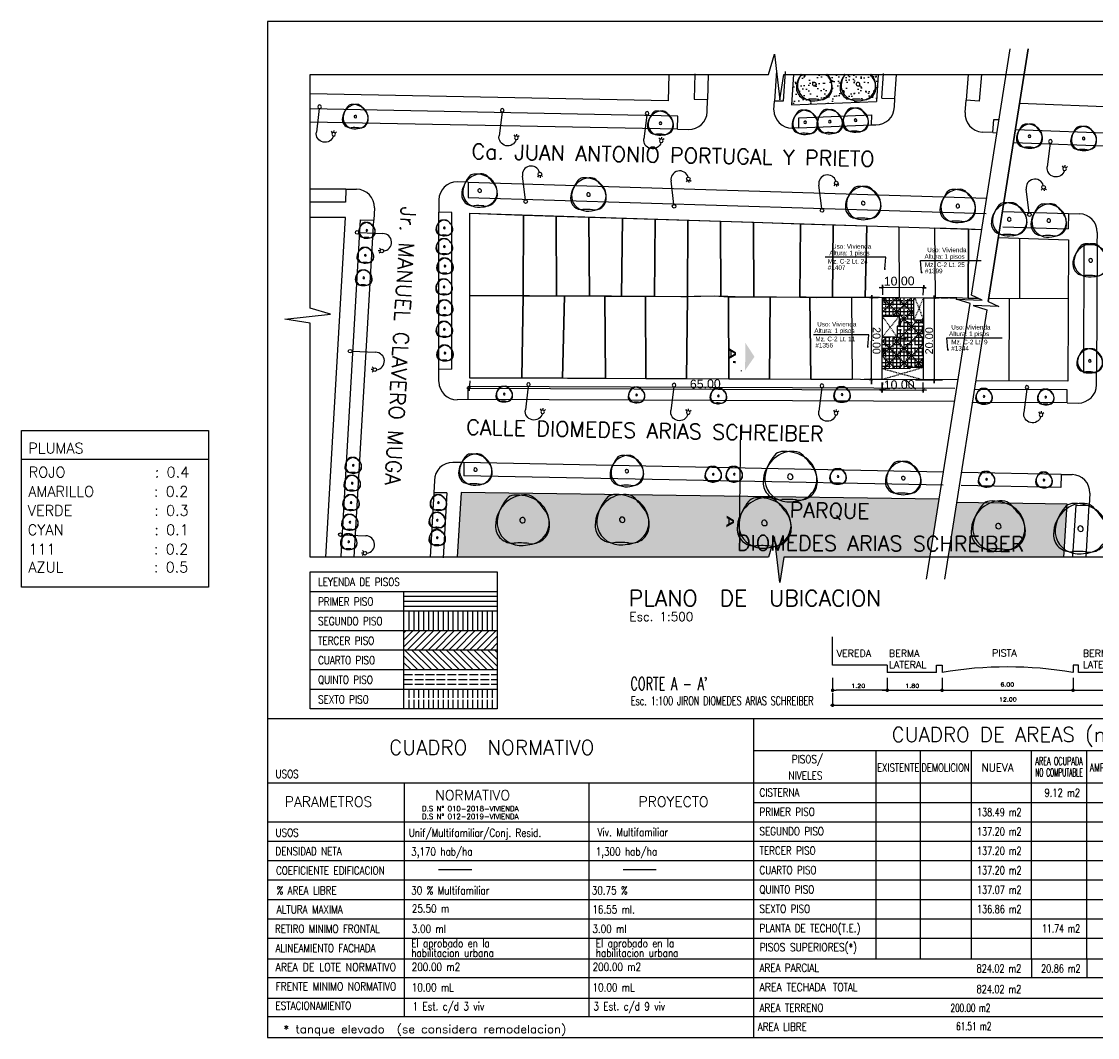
# Model space of a CAD drawing. Header units: millimetres. Extents: x 3524 to 3747, y -225 to -85.
# Drawn here: x 3523.9 to 3671.4, y -224.6 to -85.3 of the extents above; entities that cross this region are included whole.
import ezdxf
from ezdxf.enums import TextEntityAlignment as Align

# ---------------------------------------------------------------- set-up
doc = ezdxf.new("R2010")
doc.units = ezdxf.units.MM
doc.linetypes.add('ACAD_ISO02W100', pattern=[15, 12, -3])
doc.linetypes.add('DASHDOT', pattern=[1, 0.5, -0.25, 0, -0.25])
for name, color, linetype in [('0.2', 254, 'Continuous'), ('A-Vegetacion', 3, 'Continuous'), ('CAPA02', 2, 'Continuous'), ('CAPA03', 3, 'Continuous'), ('CAPA04', 4, 'Continuous'), ('muro', 5, 'Continuous'), ('proyeccion', 9, 'ACAD_ISO02W100'), ('vidrio', 4, 'Continuous'), ('Z-AREAS NATURALES', 4, 'Continuous'), ('Z-VEREDAS', 3, 'Continuous')]:
    doc.layers.add(name, color=color, linetype=linetype)
doc.styles.add('jc', font='swissel.ttf')
doc.styles.add('R', font='')
doc.styles.add('ROM50', font='romans.shx', dxfattribs={"width": 1.2, "height": 0.075})
doc.styles.add('ROMANS', font='romans.shx', dxfattribs={"width": 1.1})
doc.styles.add('SURQUILLO$0$NOMBRE1', font='romans.shx', dxfattribs={"height": 7})
doc.styles.add('TEXTO1', font='SASB____.PFB', dxfattribs={"width": 1.3})
doc.styles.get('R').set_extended_font_data('RomanaTMed')

# ---------------------------------------------------------------- blocks, each defined once
blk = doc.blocks.new('_DOT')
at = {"color": 0, "linetype": 'ByBlock'}
blk.add_line((-0.5, 0), (-1, 0), dxfattribs=at)
at = {"color": 0, "linetype": 'ByBlock', "const_width": 0.5}
blk.add_lwpolyline([(-0.25, 0, 1), (0.25, 0, 1)], format="xyb", close=True, dxfattribs=at)
blk = doc.blocks.new('E20')
for p, q in [((0, 0.25), (0, 3.5)), ((2.2, 3.31), (2.03, 3.13)), ((2.39, 3.24), (2.39, 2.99)), ((2.56, 3.31), (2.73, 3.13))]:
    blk.add_line(p, q)
for centre in [(2.39, 3.49), (0, 0)]:
    blk.add_circle(centre, 0.25)
blk.add_arc((1.2, 3.55), 1.2, 8.93, 182.38)
blk = doc.blocks.new('TREEM')
for centre, radius, start, end in [((6.615, -7.881), 11.709, 128.30978, 132.29593), ((0.18, 0.018), 1.592, 100.45548, 151.04248), ((0.299, 0.075), 1.551, 85.31026, 127.42974), ((0.135, 0.263), 1.343, 1.16757, 100.45548), ((0.338, 0.549), 1.075, 351.1087, 85.31026), ((-0.749, 0.213), 0.766, 132.29593, 177.68766), ((0.829, -0.341), 2.334, 151.04248, 184.47921), ((0.207, 0.174), 1.722, 177.68766, 221.07668), ((0, 0), 0.158, 142.67934, 321.68264), ((0.024, -0.018), 0.188, 61.27911, 142.67934), ((-0.023, 0.018), 0.188, 321.68264, 43.04272), ((5.621, -0.143), 4.253, 172.90007, 184.87564), ((-0.11, -0.065), 1.627, 338.15257, 12.61453), ((-0.893, -0.476), 0.606, 184.47921, 231.15866), ((0.357, -0.592), 1.031, 269.07521, 4.87564), ((0.499, 1.252), 2.825, 231.15866, 255.60852), ((0.371, 0.318), 1.941, 221.07668, 269.07521), ((0.135, -0.164), 1.363, 255.60852, 338.15257)]:
    blk.add_arc(centre, radius, start, end)

msp = doc.modelspace()

# ---------------------------------------------------------------- hatches: boundary and pattern name
at = {"layer": 'A-Vegetacion'}
h = msp.add_hatch(dxfattribs=at)
h.set_pattern_fill('AR-SAND', color=256, scale=0.03, style=0)
h.paths.add_polyline_path([(3641.08, -96.26), (3641.32, -92.55), (3629.74, -92.55), (3629.46, -96.72)])
at = {"layer": 'Z-VEREDAS'}
h = msp.add_hatch(dxfattribs=at)
h.set_pattern_fill('AR-SAND', color=256, scale=0.03, style=0)
h.set_pattern_definition([(37.5, (0, -305.1741), (-0.04800094, 1.4682397), [0, -1.15824, 0, -1.2954, 0, -1.23825]), (7.5, (0, -305.174), (1.3485698, 2.1504753), [0, -0.62484, 0, -1.04394, 0, -0.40005]), (327.5, (-0.9373, -305.1741), (2.3729771, 0.00431155), [0, -0.381, 0, -1.3716, 0, -1.7907]), (317.5, (-0.9373, -305.174), (2.2906694, 0.668788), [0, -0.1905, 0, -0.89916, 0, -1.0287])])
h.paths.add_polyline_path([(3652.08, -151.27), (3650.9, -158.75), (3666.79, -158.75), (3667.22, -151.48)])
h.paths.add_polyline_path([(3584.15, -149.9), (3583.64, -158.75), (3626.31, -158.75), (3627.12, -155.98), (3627.83, -162.24), (3628.38, -158.75), (3648.44, -158.75), (3649.7, -150.79)])
h.paths.add_polyline_path([(3629, -154.07), (3641.7, -154.31), (3641.76, -150.9), (3629.06, -150.66)], flags=24)
h.paths.add_polyline_path([(3620.3, -152.74), (3620.27, -154.95), (3621.78, -154.97), (3621.81, -152.76)], flags=24)

# ---------------------------------------------------------------- linework, layer by layer
at = {"color": 5, "linetype": 'DASHDOT', "ltscale": 30}
msp.add_line((3622.33, -155.76), (3622.63, -129.22), dxfattribs=at)
at = {"color": 2}
for p, q in [((3641.88, -134.41), (3639.39, -134.4)), ((3646.42, -134.43), (3650.16, -134.44)), ((3576.3, -179.54), (3576.3, -163.45)), ((3563.47, -166.13), (3589.12, -166.13)), ((3563.47, -168.81), (3589.12, -168.81)), ((3589.12, -171.49), (3563.47, -171.49)), ((3563.47, -174.18), (3589.12, -174.18)), ((3563.47, -176.86), (3589.12, -176.86))]:
    msp.add_line(p, q, dxfattribs=at)
for points in [[(3647.5, -122.82), (3647.58, -121.44), (3647.55, -121.83), (3647.92, -121.83), (3641.46, -121.77), (3641.92, -121.78), (3641.92, -121.42), (3641.92, -122.8)], [(3641.3, -134.41), (3640.07, -134.4), (3640.4, -134.4), (3640.4, -135.05), (3640.44, -123.17), (3640.44, -122.85), (3640.44, -123.17), (3640.12, -123.17), (3641.34, -123.17)], [(3647.53, -126.11), (3647.36, -126.11), (3647.36, -126.25), (3646.21, -126.25), (3646.22, -123.35), (3646.36, -123.35), (3646.36, -123.19)], [(3648.13, -123.18), (3649.35, -123.19), (3649.02, -123.19), (3649.02, -122.86), (3648.98, -134.44), (3648.98, -134.9), (3648.98, -134.44), (3649.3, -134.44), (3648.08, -134.43)], [(3641.91, -125.73), (3644.19, -125.73), (3644.18, -127.08), (3643.93, -127.08), (3643.92, -128.57), (3641.9, -128.56)], [(3644.21, -128.71), (3645.13, -128.72), (3645.13, -128.89), (3644.2, -128.88), (3644.21, -128.71)], [(3642.01, -130.81), (3642.01, -130.14), (3642.26, -130.14), (3642.26, -130.81), (3642.01, -130.81)], [(3647.51, -132.75), (3645.65, -132.74), (3645.65, -132.91), (3641.88, -132.89)], [(3585.36, -134.58), (3585.28, -135.96), (3585.31, -135.58), (3584.94, -135.57), (3642.34, -135.83), (3641.88, -135.82), (3641.88, -136.18), (3641.88, -134.8)], [(3641.92, -134.8), (3641.85, -136.18), (3641.87, -135.79), (3641.5, -135.79), (3647.97, -135.85), (3647.5, -135.84), (3647.5, -136.2), (3647.5, -134.82)]]:
    msp.add_lwpolyline(points, dxfattribs=at)
at = {"color": 1}
msp.add_lwpolyline([(3641.92, -123.17), (3647.54, -123.19), (3647.5, -134.43), (3641.88, -134.41)], close=True, dxfattribs=at)
at = {"color": 2}
for points in [[(3642.09, -123.79), (3642.4, -123.79), (3642.4, -123.34), (3642.17, -123.34), (3642.17, -123.42), (3642.09, -123.42)], [(3645.46, -130.94), (3645.46, -130.6), (3645.27, -130.6), (3645.26, -130.94)]]:
    msp.add_lwpolyline(points, close=True, dxfattribs=at)
at = {"layer": '0.2', "linetype": 'ACAD_ISO02W100', "ltscale": 0.08}
msp.add_line((3647.54, -123.19), (3652.12, -123.19), dxfattribs=at)
at = {"layer": 'A-Vegetacion'}
for centre, major_axis, start_param, end_param in [((3633.05, -94.45), (2.07, 2.07), 1.644451, 2.340054), ((3634.45, -94.65), (-3.01, 3.01), 0.26886, 0.534219), ((3620.7, -103.86), (-12.47, 12.47), 4.595623, 4.623485), ((3632.6, -94.17), (-1.7, 1.7), 4.109473, 4.669822), ((3639.03, -94.45), (2.07, 2.07), 1.644451, 2.340054), ((3640.44, -94.65), (-3.01, 3.01), 0.26886, 0.534219), ((3626.68, -103.86), (-12.47, 12.47), 4.595623, 4.623485), ((3638.58, -94.17), (-1.7, 1.7), 4.109473, 4.669822), ((3632.32, -94.1), (1.45, 1.45), 2.105016, 3.545681), ((3632.57, -93.9), (0.169, 0.169), 0.13403, 3.258227), ((3632.6, -93.86), (-0.2, 0.2), 1.68743, 3.107432), ((3632.54, -93.93), (0.2, 0.2), 4.996513, 6.417215), ((3632.96, -94.1), (1.43, 1.43), 3.947369, 5.68027), ((3632.68, -94.35), (-1.65, 1.65), 3.845139, 4.580263), ((3638.31, -94.1), (1.45, 1.45), 2.105016, 3.545681), ((3638.56, -93.9), (0.169, 0.169), 0.13403, 3.258227), ((3638.58, -93.86), (-0.2, 0.2), 1.68743, 3.107432), ((3638.53, -93.93), (0.2, 0.2), 4.996513, 6.417215), ((3638.95, -94.1), (1.43, 1.43), 3.947369, 5.68027), ((3638.67, -94.35), (-1.65, 1.65), 3.845139, 4.580263), ((3631.68, -94.43), (1.1, 1.1), 2.340054, 4.012087), ((3633.4, -94.41), (-1.15, 1.15), 2.201012, 3.845139), ((3637.66, -94.43), (1.1, 1.1), 2.340054, 4.012087), ((3639.38, -94.41), (-1.15, 1.15), 2.201012, 3.845139), ((3632.47, -93.73), (1.73, 1.73), 3.545681, 4.147156), ((3632.35, -102.36), (4.53, 4.53), 0.661481, 0.870494), ((3638.46, -93.73), (1.73, 1.73), 3.545681, 4.147156), ((3638.34, -102.36), (4.53, 4.53), 0.661481, 0.870494)]:
    msp.add_ellipse(centre, major_axis=major_axis, ratio=1, start_param=start_param, end_param=end_param, dxfattribs=at)
at = {"layer": 'CAPA02', "ltscale": 0.03}
for p, q in [((3523.91, -145.34), (3549.56, -145.34)), ((3635.08, -173.56), (3635.08, -169.67)), ((3642.58, -173.56), (3635.08, -173.56)), ((3642.58, -173.56), (3642.58, -174.56)), ((3649.33, -173.56), (3650.08, -173.56)), ((3649.33, -173.81), (3649.33, -173.56)), ((3649.33, -174.56), (3649.33, -173.81)), ((3650.08, -173.56), (3650.08, -174.56)), ((3668.78, -173.56), (3668.03, -173.56)), ((3668.03, -173.56), (3668.03, -174.56)), ((3668.78, -173.81), (3668.78, -173.56)), ((3668.78, -174.56), (3668.78, -173.81)), ((3649.33, -174.56), (3642.58, -174.56)), ((3675.53, -174.56), (3668.78, -174.56))]:
    msp.add_line(p, q, dxfattribs=at)
at = {"layer": 'CAPA02', "linetype": 'Continuous'}
msp.add_lwpolyline([(3627.12, -155.98), (3626.31, -158.75), (3563.47, -158.75), (3563.47, -126.68), (3559.98, -126.13), (3566.24, -125.42), (3563.47, -124.61), (3563.47, -92.55), (3626.31, -92.55), (3627.12, -89.78), (3627.83, -96.04), (3628.38, -92.55), (3691.22, -92.55), (3691.22, -124.61), (3693.99, -125.42), (3687.72, -126.13), (3691.22, -126.68), (3691.22, -158.75), (3628.38, -158.75), (3627.83, -162.24)], close=True, dxfattribs=at)
at = {"layer": 'CAPA02', "ltscale": 0.03}
msp.add_lwpolyline([(3523.91, -141.4), (3549.56, -141.4), (3549.56, -162.85), (3523.91, -162.85)], close=True, dxfattribs=at)
msp.add_arc((3659.05, -227.89), 54.08, 80.4468, 99.5532, dxfattribs=at)
at = {"layer": 'CAPA03', "color": 4, "linetype": 'Continuous'}
for p, q in [((3654.1, -122.82), (3659.42, -89.04)), ((3654.1, -122.82), (3659.42, -89.04)), ((3661.88, -89.04), (3656.42, -123.71)), ((3656.42, -123.71), (3661.88, -89.04)), ((3616.21, -92.5), (3616.12, -95.94)), ((3618.02, -92.55), (3617.93, -95.98)), ((3627.38, -92.07), (3627.1, -96.25)), ((3628.58, -92.16), (3628.3, -96.25)), ((3641.83, -95.8), (3642.04, -92.43)), ((3643.63, -95.85), (3643.84, -92.55)), ((3653.67, -92.55), (3653.39, -96.11)), ((3655.47, -92.55), (3655.18, -96.24)), ((3641.83, -95.8), (3643.63, -95.85)), ((3643.55, -97.02), (3643.63, -95.85)), ((3613.87, -98.28), (3563.51, -97.29)), ((3616.12, -95.94), (3617.93, -95.98)), ((3617.89, -97.67), (3617.93, -95.98)), ((3627.03, -97.44), (3627.1, -96.25)), ((3628.3, -96.25), (3627.1, -96.25)), ((3653.26, -97.79), (3653.39, -96.11)), ((3655.18, -96.24), (3653.39, -96.11)), ((3613.83, -100.08), (3613.87, -98.28)), ((3630.45, -98.5), (3640.47, -98.1)), ((3630.47, -99.88), (3630.45, -98.5)), ((3640.43, -99.49), (3640.47, -98.1)), ((3657.06, -100.53), (3657.2, -98.74)), ((3657.2, -98.74), (3657.89, -98.76)), ((3613.83, -100.08), (3563.47, -99.09)), ((3613.83, -100.07), (3615.33, -100.11)), ((3630.47, -99.88), (3629.55, -99.92)), ((3630.47, -99.88), (3640.43, -99.49)), ((3640.43, -99.49), (3640.99, -99.46)), ((3660.14, -100.1), (3682.41, -100.93)), ((3657.06, -100.53), (3655.56, -100.47)), ((3657.06, -100.53), (3657.61, -100.55)), ((3659.86, -101.89), (3691.22, -103.06)), ((3585.14, -107.32), (3583.64, -107.3)), ((3585.14, -107.32), (3585.12, -109.42)), ((3585.14, -107.32), (3656.19, -109.54)), ((3568.34, -108.3), (3563.47, -108.3)), ((3568.34, -108.3), (3568.3, -110.1)), ((3568.34, -108.3), (3569.84, -108.3)), ((3568.3, -110.1), (3563.47, -110.1)), ((3581.11, -109.78), (3581.1, -111.46)), ((3585.12, -109.42), (3656.13, -111.64)), ((3572.28, -110.85), (3572.19, -112.54)), ((3581.1, -133.01), (3581.11, -111.46)), ((3582.91, -111.48), (3581.11, -111.46)), ((3582.89, -132.99), (3582.91, -111.48)), ((3658.44, -111.36), (3667.41, -111.64)), ((3667.41, -111.64), (3667.36, -113.74)), ((3667.41, -111.64), (3668.91, -111.68)), ((3567.72, -158.64), (3570.38, -112.5)), ((3569.52, -158.75), (3572.19, -112.54)), ((3570.38, -112.5), (3572.19, -112.54)), ((3658.39, -113.46), (3667.36, -113.74)), ((3660.7, -115.02), (3660.68, -123.27)), ((3671.35, -114.23), (3671.31, -115.92)), ((3669.53, -115.88), (3669.46, -133.44)), ((3669.53, -115.88), (3671.33, -115.92)), ((3671.33, -115.92), (3671.26, -133.45)), ((3653.92, -123.97), (3652.03, -123.36)), ((3652.03, -123.36), (3655.56, -123.51)), ((3653.92, -123.97), (3652.03, -123.36)), ((3652.03, -123.36), (3655.56, -123.51)), ((3655.56, -123.51), (3654.1, -122.82)), ((3656.42, -123.71), (3657.88, -124.4)), ((3656.49, -123.26), (3667.38, -123.3)), ((3659.3, -123.27), (3659.23, -134.59)), ((3647.96, -161.79), (3653.92, -123.97)), ((3656.24, -124.86), (3650.42, -161.79)), ((3657.88, -124.4), (3654.35, -124.25)), ((3654.35, -124.25), (3656.24, -124.86)), ((3581.11, -134.69), (3581.09, -133.01)), ((3582.89, -132.99), (3581.1, -133.01)), ((3669.46, -133.44), (3671.26, -133.45)), ((3671.25, -135.14), (3671.26, -133.45)), ((3651.81, -135.62), (3585.11, -135.36)), ((3585.13, -137.16), (3585.11, -135.36)), ((3667.25, -135.8), (3654.52, -135.76)), ((3667.23, -137.6), (3667.25, -135.8)), ((3585.13, -137.16), (3583.63, -137.17)), ((3651.8, -137.42), (3585.13, -137.16)), ((3667.23, -137.6), (3654.24, -137.55)), ((3667.23, -137.6), (3668.73, -137.62)), ((3584.54, -145.79), (3583.04, -145.76)), ((3584.54, -145.79), (3584.52, -147.59)), ((3650.28, -147.09), (3584.54, -145.79)), ((3666.4, -147.4), (3652.73, -147.14)), ((3666.4, -147.4), (3666.36, -149.2)), ((3666.4, -147.4), (3667.9, -147.43)), ((3580.51, -148.24), (3580.41, -149.92)), ((3650.24, -148.89), (3584.52, -147.59)), ((3666.36, -149.2), (3652.7, -148.94)), ((3580.41, -149.92), (3579.91, -158.75)), ((3582.21, -149.94), (3580.41, -149.92)), ((3582.21, -149.94), (3581.7, -158.85)), ((3670.35, -149.99), (3670.25, -151.68)), ((3668.02, -158.64), (3668.45, -151.64)), ((3668.45, -151.64), (3670.25, -151.68)), ((3669.82, -158.75), (3670.25, -151.68))]:
    msp.add_line(p, q, dxfattribs=at)
at = {"layer": 'CAPA03', "linetype": 'Continuous'}
for p, q in [((3612.65, -92.55), (3612.56, -96.2)), ((3629.74, -92.55), (3629.46, -96.72)), ((3641.32, -92.55), (3641.08, -96.26)), ((3612.56, -96.2), (3563.47, -95.24)), ((3629.46, -96.72), (3641.08, -96.26)), ((3660.71, -96.51), (3682.41, -97.32)), ((3585.38, -111.61), (3655.52, -113.81)), ((3585.38, -134.19), (3585.38, -111.61)), ((3568.3, -112.2), (3563.47, -112.2)), ((3565.62, -158.75), (3568.3, -112.2)), ((3657.8, -114.93), (3667.42, -115.23)), ((3667.42, -115.23), (3667.34, -134.64)), ((3652.27, -134.45), (3585.38, -134.19)), ((3667.34, -134.64), (3654.71, -134.59)), ((3584.15, -149.9), (3583.64, -158.75)), ((3649.7, -150.79), (3584.15, -149.9)), ((3667.22, -151.48), (3652.08, -151.27)), ((3666.79, -158.75), (3667.22, -151.48)), ((3563.47, -163.45), (3589.12, -163.45)), ((3557.64, -180.89), (3696.64, -180.89)), ((3624.3, -224.62), (3624.3, -180.89)), ((3624.3, -185.28), (3696.64, -185.28)), ((3557.64, -189.72), (3624.3, -189.72)), ((3624.3, -213.82), (3696.64, -213.82)), ((3662.32, -213.82), (3662.32, -216.4)), ((3669.92, -213.82), (3669.92, -216.4)), ((3624.3, -216.4), (3696.64, -216.4)), ((3624.3, -219.22), (3696.64, -219.22))]:
    msp.add_line(p, q, dxfattribs=at)
for points in [[(3557.64, -224.62), (3746.64, -224.62), (3746.64, -85.31), (3557.64, -85.31)], [(3563.47, -160.77), (3589.12, -160.77), (3589.12, -179.54), (3563.47, -179.54)]]:
    msp.add_lwpolyline(points, close=True, dxfattribs=at)
at = {"layer": 'CAPA03', "color": 4, "linetype": 'Continuous'}
for points in [[(3592.73, -111.84), (3592.65, -122.91), (3585.38, -122.9), (3585.38, -111.61)], [(3597.18, -111.98), (3597.25, -122.95), (3593.55, -122.94), (3592.65, -122.91), (3592.73, -111.84)], [(3601.67, -112.12), (3601.77, -122.96), (3599.23, -122.96), (3597.25, -122.95), (3597.18, -111.98)], [(3606.27, -112.27), (3606.15, -123), (3604.76, -122.98), (3601.77, -122.96), (3601.67, -112.12)], [(3610.74, -112.41), (3610.67, -123.01), (3610.33, -123.02), (3606.15, -123), (3606.27, -112.27)], [(3615.23, -112.55), (3615.19, -123.04), (3610.67, -123.01), (3610.74, -112.41)], [(3619.71, -112.69), (3619.75, -122.95), (3616.12, -123.02), (3615.19, -123.04), (3615.23, -112.55)], [(3624.25, -112.83), (3624.28, -123.09), (3621.73, -123.07), (3619.75, -122.95), (3619.71, -112.69)], [(3630.66, -113.03), (3630.59, -123.1), (3632.87, -123.13), (3627.41, -123.09), (3624.28, -123.09), (3624.25, -112.83)], [(3635.14, -113.17), (3635.07, -123.14), (3631.44, -123.12), (3630.59, -123.1), (3630.66, -113.03)], [(3639.75, -113.31), (3639.55, -123.15), (3635.92, -123.13), (3635.07, -123.14), (3635.14, -113.17)], [(3644.15, -113.45), (3644.22, -123.18), (3641.53, -123.17), (3639.55, -123.15), (3639.75, -113.31)], [(3653.7, -113.75), (3653.67, -123.3), (3652.12, -123.19), (3649.19, -123.19), (3649.11, -113.61)], [(3592, -122.89), (3592.65, -122.91), (3592.5, -134.18), (3585.38, -134.19), (3585.38, -122.88)], [(3598.33, -122.94), (3598.07, -134.22), (3592.5, -134.18), (3592.65, -122.91), (3596.35, -122.93)], [(3603.86, -122.95), (3603.94, -134.27), (3598.07, -134.22), (3598.33, -122.94), (3600.86, -122.94)], [(3609.43, -122.99), (3609.47, -134.29), (3603.94, -134.27), (3603.86, -122.95), (3605.24, -122.98)], [(3614.29, -123.02), (3615.21, -123), (3615.04, -134.31), (3609.47, -134.29), (3609.43, -122.99), (3609.76, -122.99)], [(3620.83, -123.04), (3620.87, -134.34), (3615.04, -134.31), (3615.21, -123), (3618.85, -122.92)], [(3626.51, -123.07), (3626.44, -134.36), (3620.87, -134.34), (3620.83, -123.04), (3623.37, -123.06)], [(3631.96, -123.1), (3632.09, -134.39), (3626.44, -134.36), (3626.51, -123.07)], [(3637.69, -123.13), (3637.77, -134.41), (3632.09, -134.39), (3631.96, -123.1), (3632.35, -123.1), (3636.83, -123.11)]]:
    msp.add_lwpolyline(points, close=True, dxfattribs=at)
msp.add_lwpolyline([(3655.14, -123.31), (3653.67, -123.3), (3653.7, -113.75), (3655.52, -113.81)], dxfattribs=at)
at = {"layer": 'CAPA03', "color": 2, "linetype": 'Continuous'}
for points, const_width in [([(3642.13, -121.62), (3641.74, -121.96)], 0.055), ([(3647.36, -121.98), (3647.75, -121.64)], 0.055), ([(3640.6, -123.33), (3640.28, -123)], 0.0486), ([(3648.86, -123.03), (3649.18, -123.35)], 0.0486), ([(3640.56, -134.57), (3640.24, -134.24)], 0.0486), ([(3642.06, -135.64), (3641.67, -135.98)], 0.055), ([(3647.29, -136.01), (3647.68, -135.66)], 0.055), ([(3648.82, -134.27), (3649.14, -134.6)], 0.0486)]:
    msp.add_lwpolyline(points, dxfattribs=dict(at, const_width=const_width))
at = {"layer": 'CAPA03', "color": 4, "linetype": 'Continuous', "const_width": 0.055}
msp.add_lwpolyline([(3585.5, -135.42), (3585.11, -135.77)], dxfattribs=at)
at = {"layer": 'CAPA03', "color": 4, "linetype": 'Continuous'}
for centre, start, end in [((3641.05, -96.96), 268.5687, 358.5535), ((3615.39, -97.61), 268.5687, 358.5535), ((3629.53, -97.42), 180.5298, 270.5146), ((3655.75, -97.98), 175.6557, 265.6404), ((3583.61, -109.8), 89.423, 179.4078), ((3569.78, -110.8), 358.7341, 88.7189), ((3668.85, -114.17), 358.7341, 88.7189), ((3583.61, -134.67), 180.5298, 270.5146), ((3668.75, -135.12), 269.4854, 359.4702), ((3583.01, -148.26), 89.423, 179.4078), ((3667.85, -149.93), 358.7341, 88.7189)]:
    msp.add_arc(centre, 2.5, start, end, dxfattribs=at)
at = {"layer": 'CAPA04', "linetype": 'Continuous'}
for p, q in [((3576.37, -189.72), (3576.37, -221.66)), ((3601.66, -189.72), (3601.66, -221.66)), ((3624.3, -189.72), (3696.64, -189.72)), ((3624.3, -192.38), (3696.64, -192.38)), ((3557.64, -195.04), (3624.3, -195.04)), ((3557.64, -221.74), (3624.3, -221.74)), ((3624.3, -221.74), (3696.64, -221.74))]:
    msp.add_line(p, q, dxfattribs=at)
at = {"layer": 'muro', "color": 5, "ltscale": 0.125}
for points in [[(3623.13, -129.37), (3624.37, -131.28), (3623.08, -133.15)], [(3622.81, -155.73), (3624.1, -153.85), (3622.87, -151.94)]]:
    msp.add_solid(points, dxfattribs=at)
at = {"layer": 'proyeccion', "ltscale": 0.1}
for p, q in [((3642.09, -123.63), (3641.92, -123.63)), ((3646.22, -123.63), (3642.4, -123.63)), ((3643.38, -125.73), (3643.38, -123.17)), ((3644.38, -128.71), (3644.38, -123.18)), ((3645.38, -130.6), (3645.38, -123.18)), ((3646.22, -124.63), (3641.92, -124.63)), ((3646.22, -125.63), (3641.92, -125.63)), ((3647.53, -126.63), (3644.19, -126.63)), ((3646.38, -132.69), (3646.38, -126.25)), ((3647.38, -132.69), (3647.38, -126.25)), ((3647.53, -127.63), (3643.93, -127.63)), ((3647.52, -129.63), (3641.9, -129.63)), ((3647.52, -128.63), (3641.92, -128.63)), ((3642.38, -132.89), (3642.38, -128.57)), ((3643.38, -132.9), (3643.38, -128.57)), ((3644.38, -132.9), (3644.38, -128.88)), ((3642.01, -130.63), (3641.89, -130.63)), ((3645.27, -130.63), (3642.26, -130.63)), ((3645.38, -132.91), (3645.38, -130.94)), ((3647.51, -130.63), (3645.46, -130.63)), ((3647.51, -132.63), (3641.92, -132.63)), ((3576.3, -174.85), (3589.12, -174.85)), ((3576.3, -175.52), (3589.12, -175.52)), ((3576.3, -176.19), (3589.12, -176.19)), ((3577.05, -179.54), (3577.05, -176.86)), ((3577.72, -179.54), (3577.72, -176.86)), ((3578.39, -179.54), (3578.39, -176.86)), ((3579.06, -179.54), (3579.06, -176.86)), ((3579.73, -179.54), (3579.73, -176.86)), ((3580.4, -179.54), (3580.4, -176.86)), ((3581.08, -179.54), (3581.08, -176.86)), ((3581.75, -179.54), (3581.75, -176.86)), ((3582.42, -179.54), (3582.42, -176.86)), ((3583.09, -179.54), (3583.09, -176.86)), ((3583.76, -179.54), (3583.76, -176.86)), ((3584.43, -179.54), (3584.43, -176.86)), ((3585.1, -179.54), (3585.1, -176.86)), ((3585.77, -179.54), (3585.77, -176.86)), ((3586.44, -179.54), (3586.44, -176.86)), ((3587.11, -179.54), (3587.11, -176.86)), ((3587.78, -179.54), (3587.78, -176.86)), ((3588.45, -179.54), (3588.45, -176.86))]:
    msp.add_line(p, q, dxfattribs=at)
at = {"layer": 'proyeccion', "ltscale": 0.01}
for p, q in [((3642.09, -123.79), (3642.4, -123.34)), ((3642.4, -123.79), (3642.09, -123.42)), ((3642.38, -125.73), (3642.38, -123.79)), ((3647.54, -123.19), (3646.21, -126.25)), ((3647.53, -126.11), (3646.36, -123.19)), ((3641.9, -128.56), (3644.19, -125.73)), ((3643.92, -128.57), (3641.91, -125.73)), ((3645.13, -128.72), (3644.2, -128.88)), ((3644.21, -128.71), (3645.13, -128.89)), ((3642.01, -130.81), (3642.26, -130.14)), ((3642.01, -130.14), (3642.26, -130.81)), ((3645.26, -130.94), (3645.46, -130.6)), ((3645.27, -130.6), (3645.46, -130.94)), ((3647.51, -132.75), (3641.88, -134.41)), ((3641.88, -132.89), (3647.5, -134.43))]:
    msp.add_line(p, q, dxfattribs=at)
at = {"layer": 'proyeccion', "ltscale": 0.2}
msp.add_line((3647.51, -131.63), (3641.92, -131.63), dxfattribs=at)
at = {"layer": 'vidrio', "linetype": 'Continuous'}
for p, q in [((3641.91, -125.1), (3643.84, -123.18)), ((3641.92, -123.17), (3642.17, -123.42)), ((3642.4, -123.65), (3647.52, -128.77)), ((3642.88, -125.73), (3642.88, -123.17)), ((3643.29, -125.73), (3645.83, -123.18)), ((3643.88, -125.73), (3643.88, -123.18)), ((3643.93, -123.18), (3646.21, -125.46)), ((3644.88, -128.72), (3644.88, -123.18)), ((3645.88, -132.68), (3645.88, -123.18)), ((3645.88, -132.68), (3645.88, -123.18)), ((3646.21, -125.13), (3641.91, -125.13)), ((3646.22, -124.13), (3641.92, -124.13)), ((3644.18, -126.83), (3646.22, -124.8)), ((3646.21, -126.13), (3644.19, -126.13)), ((3644.3, -128.71), (3646.77, -126.25)), ((3646.88, -132.69), (3646.88, -126.25)), ((3647, -126.25), (3647.53, -126.78)), ((3642.12, -132.89), (3647.53, -127.49)), ((3647.53, -127.13), (3643.93, -127.13)), ((3647.52, -128.13), (3643.93, -128.13)), ((3641.9, -129.12), (3642.45, -128.57)), ((3647.52, -129.13), (3641.9, -129.13)), ((3641.9, -129.15), (3645.65, -132.9)), ((3642.26, -130.76), (3644.2, -128.81)), ((3642.88, -132.9), (3642.88, -128.57)), ((3643.32, -128.57), (3645.35, -130.6)), ((3643.88, -132.9), (3643.88, -128.57)), ((3644.12, -132.9), (3647.52, -129.5)), ((3644.88, -132.9), (3644.88, -128.89)), ((3641.89, -131.13), (3642.2, -130.81)), ((3647.51, -131.13), (3641.89, -131.13)), ((3641.89, -131.14), (3643.65, -132.9)), ((3647.52, -130.13), (3641.9, -130.13)), ((3645.46, -130.71), (3647.42, -132.67)), ((3647.51, -132.13), (3641.89, -132.13)), ((3646.33, -132.68), (3647.51, -131.51)), ((3645.12, -134.42), (3646.42, -135.72)), ((3576.3, -164.12), (3589.12, -164.12)), ((3576.3, -164.79), (3589.12, -164.79)), ((3576.3, -165.46), (3589.12, -165.46)), ((3577.05, -168.81), (3577.05, -166.13)), ((3577.72, -168.81), (3577.72, -166.13)), ((3578.39, -168.81), (3578.39, -166.13)), ((3579.06, -168.81), (3579.06, -166.13)), ((3579.73, -168.81), (3579.73, -166.13)), ((3580.4, -168.81), (3580.4, -166.13)), ((3581.08, -168.81), (3581.08, -166.13)), ((3581.75, -168.81), (3581.75, -166.13)), ((3582.42, -168.81), (3582.42, -166.13)), ((3583.09, -168.81), (3583.09, -166.13)), ((3583.76, -168.81), (3583.76, -166.13)), ((3584.43, -168.81), (3584.43, -166.13)), ((3585.1, -168.81), (3585.1, -166.13)), ((3585.77, -168.81), (3585.77, -166.13)), ((3586.44, -168.81), (3586.44, -166.13)), ((3587.11, -168.81), (3587.11, -166.13)), ((3587.78, -168.81), (3587.78, -166.13)), ((3588.45, -168.81), (3588.45, -166.13)), ((3576.3, -171.04), (3578.53, -168.81)), ((3576.3, -170.09), (3577.58, -168.81)), ((3576.3, -169.15), (3576.63, -168.81)), ((3576.79, -171.49), (3579.48, -168.81)), ((3577.74, -171.49), (3580.42, -168.81)), ((3578.69, -171.49), (3581.37, -168.81)), ((3579.64, -171.49), (3582.32, -168.81)), ((3580.59, -171.49), (3583.27, -168.81)), ((3581.54, -171.49), (3584.22, -168.81)), ((3582.48, -171.49), (3585.17, -168.81)), ((3583.43, -171.49), (3586.11, -168.81)), ((3584.38, -171.49), (3587.06, -168.81)), ((3585.33, -171.49), (3588.01, -168.81)), ((3586.28, -171.49), (3588.96, -168.81)), ((3587.23, -171.49), (3589.12, -169.6)), ((3588.17, -171.49), (3589.12, -170.55)), ((3578.19, -174.18), (3576.3, -172.28)), ((3579.14, -174.18), (3576.46, -171.49)), ((3580.09, -174.18), (3577.41, -171.49)), ((3581.04, -174.18), (3578.36, -171.49)), ((3581.99, -174.18), (3579.31, -171.49)), ((3582.94, -174.18), (3580.25, -171.49)), ((3583.88, -174.18), (3581.2, -171.49)), ((3584.83, -174.18), (3582.15, -171.49)), ((3585.78, -174.18), (3583.1, -171.49)), ((3586.73, -174.18), (3584.05, -171.49)), ((3587.68, -174.18), (3584.99, -171.49)), ((3588.63, -174.18), (3585.94, -171.49)), ((3589.12, -173.72), (3586.89, -171.49)), ((3589.12, -172.78), (3587.84, -171.49)), ((3589.12, -171.83), (3588.79, -171.49)), ((3577.25, -174.18), (3576.3, -173.23)), ((3641.07, -213.82), (3641.07, -185.28)), ((3647.14, -213.74), (3647.14, -185.2)), ((3654.1, -213.82), (3654.1, -185.28)), ((3662.32, -213.82), (3662.32, -185.28)), ((3669.92, -213.82), (3669.92, -185.28)), ((3624.3, -195.04), (3696.64, -195.04)), ((3557.64, -197.7), (3624.3, -197.7)), ((3624.3, -197.7), (3696.64, -197.7)), ((3557.64, -200.36), (3624.3, -200.36)), ((3624.3, -200.36), (3696.64, -200.36)), ((3557.64, -203.02), (3624.3, -203.02)), ((3624.3, -203.02), (3696.64, -203.02)), ((3557.64, -205.68), (3624.3, -205.68)), ((3624.3, -205.68), (3696.64, -205.68)), ((3557.64, -208.34), (3624.3, -208.34)), ((3624.3, -208.34), (3696.64, -208.34)), ((3624.3, -208.34), (3696.64, -208.34)), ((3557.64, -211), (3624.3, -211)), ((3557.64, -211), (3624.3, -211)), ((3624.3, -211), (3696.64, -211)), ((3624.3, -211), (3696.64, -211)), ((3557.64, -213.82), (3624.3, -213.82)), ((3557.64, -216.4), (3624.3, -216.4)), ((3557.64, -219.22), (3624.3, -219.22))]:
    msp.add_line(p, q, dxfattribs=at)
at = {"layer": 'vidrio', "color": 4, "ltscale": 0.03}
for p, q in [((3635.08, -175.31), (3635.08, -177.08)), ((3642.58, -175.31), (3642.58, -177.08)), ((3642.58, -175.31), (3642.58, -177.08)), ((3650.08, -175.31), (3650.08, -177.08)), ((3650.08, -175.31), (3650.08, -177.08)), ((3668.03, -175.31), (3668.03, -177.08)), ((3668.03, -175.31), (3668.03, -177.08)), ((3635.08, -177.36), (3635.08, -179.13)), ((3635.08, -177.36), (3635.08, -179.13)), ((3642.54, -177.01), (3635.56, -177.01)), ((3641.87, -177.01), (3652.79, -177.01)), ((3650.12, -177.01), (3668.07, -177.01)), ((3668.07, -177.01), (3683.03, -177.01)), ((3634.81, -179.06), (3690.33, -179.06))]:
    msp.add_line(p, q, dxfattribs=at)
at = {"layer": 'vidrio', "ltscale": 0.1}
for p, q in [((3581.08, -201.58), (3585.61, -201.58)), ((3606.38, -201.58), (3610.9, -201.58))]:
    msp.add_line(p, q, dxfattribs=at)
at = {"layer": 'vidrio', "color": 4, "extrusion": (0, 0, -1)}
for points in [[(-3642.23, -119.25), (-3642.39, -117.63), (-3634.07, -117.63)], [(-3647.28, -119.73), (-3647.12, -118.1), (-3655.42, -118.1)], [(-3639.9, -129.91), (-3640.05, -128.28), (-3632.48, -128.28)], [(-3650.89, -130.33), (-3650.73, -128.7), (-3658.31, -128.7)]]:
    msp.add_lwpolyline(points, dxfattribs=at)

# ---------------------------------------------------------------- block references
at = {"layer": 'A-Vegetacion', "rotation": 270}
for p, xscale, yscale, zscale in [((3569.66, -98.35), 1.099302778520855, 1.099302778520855, 0.439721111408342), ((3638.22, -98.83), 1.099302778520855, 1.099302778520855, 0.439721111408342), ((3611.48, -99.24), 1.099302778520855, 1.099302778520855, 0.439721111408342), ((3631.3, -99.13), 1.099302778520855, 1.099302778520855, 0.439721111408342), ((3634.68, -99.04), 1.099302778520855, 1.099302778520855, 0.439721111408342), ((3662.06, -101.03), 1.099302778520855, 1.099302778520855, 0.439721111408342), ((3669.49, -101.35), 1.099302778520855, 1.099302778520855, 0.439721111408342), ((3586.69, -108.49), 1.506465949750384, 1.506465949750384, 0.6025863799001537), ((3601.61, -109.02), 1.506465949750384, 1.506465949750384, 0.6025863799001537), ((3639.27, -110.2), 1.506465949750384, 1.506465949750384, 0.6025863799001537), ((3652.23, -110.6), 1.506465949750384, 1.506465949750384, 0.6025863799001537), ((3659.28, -112.43), 1.506465949750384, 1.506465949750384, 0.6025863799001537), ((3664.7, -112.59), 1.506465949750384, 1.506465949750384, 0.6025863799001537), ((3571.24, -113.95), 0.7093082820989283, 0.7093082820989283, 0.2837233128395713), ((3581.86, -113.61), 0.7093082820989283, 0.7093082820989283, 0.2837233128395713), ((3571.03, -117.37), 0.7093082820989283, 0.7093082820989283, 0.2837233128395713), ((3581.86, -116.17), 0.7093082820989283, 0.7093082820989283, 0.2837233128395713), ((3670.45, -118.06), 1.506465949750384, 1.506465949750384, 0.6025863799001537), ((3581.95, -118.84), 0.7093082820989283, 0.7093082820989283, 0.2837233128395713), ((3570.81, -120.45), 0.7093082820989283, 0.7093082820989283, 0.2837233128395713), ((3581.83, -121.7), 0.7093082820989283, 0.7093082820989283, 0.2837233128395713), ((3581.92, -124.57), 0.7093082820989283, 0.7093082820989283, 0.2837233128395713), ((3581.86, -127.52), 0.7093082820989283, 0.7093082820989283, 0.2837233128395713), ((3581.95, -130.77), 0.7093082820989283, 0.7093082820989283, 0.2837233128395713), ((3670.33, -131.84), 1.099302778520855, 1.099302778520855, 0.439721111408342), ((3590.07, -136.4), 0.7093082820989283, 0.7093082820989283, 0.2837233128395713), ((3608.2, -136.51), 0.7093082820989283, 0.7093082820989283, 0.2837233128395713), ((3619.42, -136.64), 0.7093082820989283, 0.7093082820989283, 0.2837233128395713), ((3636.37, -136.45), 0.7093082820989283, 0.7093082820989283, 0.2837233128395713), ((3655.83, -136.71), 0.7093082820989283, 0.7093082820989283, 0.2837233128395713), ((3664.3, -136.8), 0.7093082820989283, 0.7093082820989283, 0.2837233128395713), ((3629.27, -147.71), 2.286202999334873, 2.286202999334873, 0.9144811997339493), ((3569.37, -146.17), 0.7093082820989283, 0.7093082820989283, 0.2837233128395713), ((3644.76, -147.91), 1.506465949750384, 1.506465949750384, 0.6025863799001537), ((3618.71, -147.38), 0.7093082820989283, 0.7093082820989283, 0.2837233128395713), ((3621.59, -147.38), 0.7093082820989283, 0.7093082820989283, 0.2837233128395713), ((3635.82, -147.69), 0.7093082820989283, 0.7093082820989283, 0.2837233128395713), ((3656.17, -148.07), 0.7093082820989283, 0.7093082820989283, 0.2837233128395713), ((3664.05, -148.18), 0.7093082820989283, 0.7093082820989283, 0.2837233128395713), ((3569.23, -148.61), 0.7093082820989283, 0.7093082820989283, 0.2837233128395713), ((3569.07, -151.28), 0.7093082820989283, 0.7093082820989283, 0.2837233128395713), ((3581.05, -151.28), 0.7093082820989283, 0.7093082820989283, 0.2837233128395713), ((3625.71, -154.05), 2.286202999334873, 2.286202999334873, 0.9144811997339493), ((3657.78, -154.49), 2.286202999334873, 2.286202999334873, 0.9144811997339493), ((3669.06, -154.84), 2.286202999334873, 2.286202999334873, 0.9144811997339493), ((3568.92, -153.97), 0.7093082820989283, 0.7093082820989283, 0.2837233128395713), ((3580.89, -153.69), 0.7093082820989283, 0.7093082820989283, 0.2837233128395713), ((3568.76, -156.64), 0.7093082820989283, 0.7093082820989283, 0.2837233128395713), ((3580.89, -156.09), 0.7093082820989283, 0.7093082820989283, 0.2837233128395713)]:
    msp.add_blockref('TREEM', p, dxfattribs=dict(at, xscale=xscale, yscale=yscale, zscale=zscale))
at = {"layer": 'CAPA03', "color": 4, "linetype": 'Continuous', "rotation": 270}
for p, xscale, yscale, zscale in [((3586.11, -146.74), 1.418616564197857, 1.418616564197857, 0.5674466256791426), ((3606.88, -146.95), 1.418616564197857, 1.418616564197857, 0.5674466256791426), ((3592.58, -153.68), 2.286202999334873, 2.286202999334873, 0.9144811997339493), ((3606.24, -153.61), 2.286202999334873, 2.286202999334873, 0.9144811997339493)]:
    msp.add_blockref('TREEM', p, dxfattribs=dict(at, xscale=xscale, yscale=yscale, zscale=zscale))
at = {"layer": 'vidrio', "color": 4, "extrusion": (0, 0, -1)}
for p, xscale, yscale, zscale, rotation in [((-3642.23, -119.25), 0.2570295711983064, 0.2570295711983064, 0.2570295711983064, 275.5705083442988), ((-3647.28, -119.73), -0.2570295711983066, 0.257029571198307, 0.257029571198307, 84.42949165570114), ((-3639.9, -129.91), 0.2570295711983064, 0.2570295711983064, 0.2570295711983064, 275.5705083442988), ((-3650.89, -130.33), -0.2570295711983065, 0.257029571198307, 0.257029571198307, 84.42949165570114)]:
    msp.add_blockref('_DOT', p, dxfattribs=dict(at, xscale=xscale, yscale=yscale, zscale=zscale, rotation=rotation))
at = {"layer": 'vidrio', "color": 4, "ltscale": 0.03, "rotation": 180}
for p, xscale, yscale, zscale in [((3635.08, -177.01), 0.4799999999999898, 0.4799999999999898, 0.4799999999999898), ((3642.58, -177.01), 0.4799999999999898, 0.4799999999999898, 0.4799999999999898), ((3650.08, -177.01), 0.4799999999999898, 0.4799999999999898, 0.4799999999999898), ((3668.03, -177.01), 0.4799999999999898, 0.4799999999999898, 0.4799999999999898), ((3642.58, -177.01), 0.0399999999999921, 0.0399999999999921, 0.0399999999999921), ((3650.08, -177.01), 0.0399999999999921, 0.0399999999999921, 0.0399999999999921), ((3668.03, -177.01), 0.0399999999999921, 0.0399999999999921, 0.0399999999999921), ((3635.08, -179.06), 0.4799999999999898, 0.4799999999999898, 0.4799999999999898), ((3635.08, -179.06), 0.0399999999999921, 0.0399999999999921, 0.0399999999999921)]:
    msp.add_blockref('_DOT', p, dxfattribs=dict(at, xscale=xscale, yscale=yscale, zscale=zscale))
at = {"layer": 'vidrio', "color": 4, "ltscale": 0.03, "xscale": 0.0399999999999921, "yscale": 0.0399999999999921, "zscale": 0.0399999999999921}
for p in [(3642.58, -177.01), (3650.08, -177.01), (3668.03, -177.01), (3635.08, -179.06)]:
    msp.add_blockref('_DOT', p, dxfattribs=at)
at = {"layer": 'Z-AREAS NATURALES', "linetype": 'Continuous', "xscale": -1, "rotation": 172.8881993350782}
for p in [(3564.76, -97), (3589.8, -97.49), (3609.65, -97.9), (3664.94, -101.75), (3593.4, -135.08), (3613.35, -135.17), (3633.62, -135.26), (3661.72, -135.47)]:
    msp.add_blockref('E20', p, dxfattribs=at)
at = {"layer": 'Z-AREAS NATURALES', "linetype": 'Continuous'}
for p, rotation in [((3593.01, -109.99), 7.045673805391253), ((3613.36, -110.65), 7.045673805391253), ((3633.63, -111.21), 7.045673805391253), ((3662.05, -111.79), 7.045673805391253), ((3569.93, -114.23), 267.4794657972164), ((3568.95, -130.51), 267.4794657972164), ((3567.61, -155.67), 267.4794657972164)]:
    msp.add_blockref('E20', p, dxfattribs=dict(at, rotation=rotation))

# ---------------------------------------------------------------- texts
at = {"color": 7, "style": 'jc'}
for s, rotation, p in [('10.00', 0.8051, (3642.1, -121.53)), ('65.00', 1, (3615.53, -135.64)), ('10.00', 1, (3642.1, -135.75))]:
    msp.add_text(s, height=1.209, rotation=rotation, dxfattribs=at).set_placement(p)
at = {"color": 7, "char_height": 1.068, "attachment_point": 5, "style": 'jc'}
for insert, rotation in [((3641.1, -129.06), 269.7785), ((3648.32, -129.09), 89.7785)]:
    msp.add_mtext('\\A1;20.00', dxfattribs=dict(at, insert=insert, rotation=rotation))
at = {"color": 111, "ltscale": 0.03, "char_height": 0.525, "attachment_point": 5, "style": 'ROM50'}
for s, insert in [('1.80', (3646, -176.41)), ('\\A1;6.00', (3659.02, -176.22)), ('12.00', (3659.1, -178.27))]:
    msp.add_mtext(s, dxfattribs=dict(at, insert=insert))
at = {"layer": 'CAPA02', "color": 2, "style": 'R'}
for s, p in [('Uso: Vivienda', (3635, -116.46)), ('Uso: Vivienda', (3648.06, -116.94)), ('Mz. C-2 Lt. 24', (3634.42, -118.5)), ('Altura: 1 pisos', (3634.63, -117.37)), ('Altura: 1 pisos', (3647.67, -117.84)), ('#1407', (3634.42, -119.36)), ('#1399', (3647.73, -119.83)), ('Mz. C-2 Lt. 25', (3647.73, -118.97)), ('Uso: Vivienda', (3632.97, -127.12)), ('Altura: 1 pisos', (3632.58, -128.02)), ('Altura: 1 pisos', (3651.03, -128.44)), ('Uso: Vivienda', (3651.35, -127.54)), ('#1356', (3632.72, -130.01)), ('Mz. C-2 Lt. 11', (3632.72, -129.15)), ('Mz. C-2 Lt. 9', (3651.34, -129.57)), ('#1344', (3651.34, -130.43))]:
    msp.add_text(s, height=0.63, dxfattribs=at).set_placement(p)
at = {"layer": 'CAPA02', "ltscale": 0.03, "style": 'ROMANS'}
for s, p in [('VEREDA', (3635.64, -172.41)), ('BERMA ', (3642.8, -172.41)), ('PISTA', (3656.93, -172.36)), ('BERMA ', (3669.38, -172.41)), ('LATERAL', (3642.8, -173.96)), ('LATERAL', (3669.38, -173.96))]:
    msp.add_text(s, height=0.95, dxfattribs=at).set_placement(p)
at = {"layer": 'CAPA02', "linetype": 'Continuous', "style": 'ROMANS', "width": 0.8}
for s, p in [('PISOS/', (3629.49, -187.01)), ('NIVELES', (3629.04, -189.26))]:
    msp.add_text(s, height=1.1, dxfattribs=at).set_placement(p)
at = {"layer": 'CAPA02', "linetype": 'Continuous', "style": 'ROMANS'}
for s, width, p, p2 in [('EXISTENTE', 0.705102, (3641.17, -188.17), (3646.97, -188.17)), ('DEMOLICION', 0.699867, (3647.25, -188.17), (3653.85, -188.17)), ('NUEVA', 0.855909, (3655.5, -188.17), (3659.89, -188.17)), ('AREA OCUPADA', 0.519213, (3662.87, -187.27), (3669.37, -187.27)), ('AMPLIACION', 0.64458, (3670.33, -188.17), (3676.24, -188.17)), ('NO COMPUTABLE', 0.470045, (3662.87, -188.83), (3669.37, -188.83))]:
    msp.add_text(s, height=1.1, dxfattribs=dict(at, width=width)).set_placement(p, p2, align=Align.FIT)
for s, height, p in [('PARAMETROS', 1.4, (3559.99, -192.99)), ('NORMATIVO', 1.4, (3580.61, -192.1)), ('PROYECTO', 1.4, (3608.47, -192.99)), ('D.S N° 010-2018-VIVIENDA', 0.7, (3578.81, -193.59)), ('D.S N° 012-2019-VIVIENDA', 0.7, (3578.81, -194.67))]:
    msp.add_text(s, height=height, dxfattribs=at).set_placement(p)
at = {"layer": 'CAPA03', "linetype": 'Continuous', "style": 'SURQUILLO$0$NOMBRE1'}
for s, height, rotation, p in [('Ca. JUAN ANTONIO PORTUGAL Y PRIETO', 2.0752, 358.9159, (3585.58, -104.15)), (' Jr. MANUEL CLAVERO MUGA', 2.0752, 266.666, (3576.03, -109.22)), ('CALLE DIOMEDES ARIAS SCHREIBER', 2.0752, 358.9159, (3584.85, -141.97)), ('PARQUE', 2.075, 358.9159, (3629.19, -153.3)), ('DIOMEDES ARIAS SCHREIBER', 2.0752, 359.7431, (3621.98, -157.82))]:
    msp.add_text(s, height=height, rotation=rotation, dxfattribs=at).set_placement(p)
at = {"layer": 'CAPA03', "color": 0, "linetype": 'Continuous', "style": 'ROMANS'}
msp.add_text('PLUMAS', height=1.45, dxfattribs=at).set_placement((3524.84, -144.53))
at = {"layer": 'CAPA03', "color": 1, "linetype": 'Continuous', "style": 'ROMANS'}
for s, p in [('ROJO', (3524.9, -147.83)), (': 0.4', (3542.18, -147.83))]:
    msp.add_text(s, height=1.45, dxfattribs=at).set_placement(p)
at = {"layer": 'CAPA03', "color": 2, "linetype": 'Continuous', "style": 'ROMANS'}
for s, p in [('AMARILLO', (3524.84, -150.48)), (': 0.2', (3542.05, -150.48))]:
    msp.add_text(s, height=1.45, dxfattribs=at).set_placement(p)
at = {"layer": 'CAPA03', "linetype": 'Continuous', "style": 'ROMANS'}
for s, height, p in [('VERDE', 1.45, (3524.78, -153.09)), (': 0.3', 1.45, (3542.1, -153.09)), ('PLANO  DE  UBICACION', 2.2, (3607.15, -165.48)), ('CUADRO DE AREAS (m2)', 2, (3643.17, -184.08)), ('CUADRO  NORMATIVO', 2, (3574.3, -185.85))]:
    msp.add_text(s, height=height, dxfattribs=at).set_placement(p)
at = {"layer": 'CAPA03', "color": 4, "linetype": 'Continuous', "style": 'ROMANS'}
for s, p in [('CYAN', (3524.76, -155.73)), (': 0.1', (3542.11, -155.73))]:
    msp.add_text(s, height=1.45, dxfattribs=at).set_placement(p)
at = {"layer": 'CAPA03', "color": 111, "linetype": 'Continuous', "style": 'ROMANS'}
for s, p in [('111', (3524.86, -158.38)), (': 0.2', (3542.05, -158.38))]:
    msp.add_text(s, height=1.45, dxfattribs=at).set_placement(p)
at = {"layer": 'CAPA03', "linetype": 'Continuous', "style": 'ROMANS'}
for s, height, width, p, p2 in [("CORTE A - A'", 1.76, 0.546952, (3607.38, -176.99), (3617.92, -176.99)), ('824.02 m2', 1.1, 0.656875, (3654.82, -215.71), (3660.94, -215.71)), ('20.86 m2', 1.1, 0.651833, (3663.67, -215.71), (3669.06, -215.71)), ('824.02 m2', 1.1, 0.656875, (3654.82, -218.53), (3660.94, -218.53))]:
    msp.add_text(s, height=height, dxfattribs=dict(at, width=width)).set_placement(p, p2, align=Align.FIT)
at = {"layer": 'CAPA03', "linetype": 'Continuous', "style": 'ROMANS', "width": 0.656875}
for s, p in [('200.00 m2', (3651.25, -221.11)), ('61.51 m2', (3652.01, -223.63))]:
    msp.add_text(s, height=1.1, dxfattribs=at).set_placement(p)
at = {"layer": 'muro', "color": 5, "ltscale": 0.125, "style": 'TEXTO1', "width": 1.7}
for s, rotation, p in [("A'", 269.248, (3620.81, -131.13)), ('A', 269.2054, (3620.54, -153.85))]:
    msp.add_text(s, height=1.01, rotation=rotation, dxfattribs=at).set_placement(p, align=Align.CENTER)
at = {"layer": 'muro', "color": 5, "ltscale": 0.125, "style": 'ROMANS'}
for s, p in [('AZUL', (3524.86, -160.85)), (': 0.5', (3542.05, -160.85))]:
    msp.add_text(s, height=1.45, dxfattribs=at).set_placement(p)
at = {"layer": 'vidrio', "linetype": 'Continuous', "style": 'ROMANS', "width": 0.8}
for s, p in [('LEYENDA DE PISOS', (3564.56, -162.71)), ('PRIMER PISO', (3564.56, -165.4)), ('SEGUNDO PISO', (3564.56, -168.08)), ('TERCER PISO', (3564.56, -170.76)), ('CUARTO PISO', (3564.56, -173.44)), ('QUINTO PISO', (3564.56, -176.12)), ('SEXTO PISO', (3564.56, -178.81)), ('USOS', (3558.73, -189.04)), ('CISTERNA', (3625.06, -191.57)), ('PRIMER PISO', (3625.06, -194.23)), ('USOS', (3558.73, -197.09)), ('Unif/Multifamiliar/Conj. Resid.', (3576.99, -197.1)), ('Viv. Multifamiliar', (3602.87, -197.02)), ('SEGUNDO PISO', (3625.06, -196.89)), ('DENSIDAD NETA', (3558.72, -199.63)), ('3,170 hab/ha', (3577.32, -199.68)), ('1,300 hab/ha', (3602.62, -199.68)), ('TERCER PISO', (3625.06, -199.55)), ('COEFICIENTE EDIFICACION', (3558.79, -202.28)), ('CUARTO PISO', (3625.06, -202.21)), ('%%% AREA LIBRE', (3558.88, -205)), ('30 %%% Multifamiliar', (3577.32, -205)), ('30.75 %%%', (3602.07, -205)), ('QUINTO PISO', (3625.06, -204.87)), ('25.50 m ', (3577.41, -207.5)), ('SEXTO PISO', (3625.06, -207.53)), ('ALTURA MAXIMA', (3558.89, -207.61)), ('16.55 ml.', (3602.16, -207.61)), ('RETIRO MINIMO FRONTAL', (3558.65, -210.27)), ('3.00 ml', (3577.41, -210.27)), ('3.00 ml', (3602.16, -210.27)), ('PLANTA DE TECHO(T.E.)', (3625.06, -210.19)), ('El aprobado en la ', (3577.33, -212.25)), ('El aprobado en la ', (3602.63, -212.25)), ('habilitacion urbana', (3577.33, -213.58)), ('habilitacion urbana', (3602.63, -213.58)), ('200.00 m2', (3577.4, -215.49)), ('200.00 m2', (3602.19, -215.49)), ('AREA PARCIAL', (3625.07, -215.61)), ('10.00 mL', (3577.4, -218.31)), ('10.00 mL', (3602.19, -218.31)), ('TOTAL', (3635.14, -218.27)), ('ESTACIONAMIENTO', (3558.73, -220.81)), ('1 Est. c/d 3 viv', (3577.5, -220.9)), ('3 Est. c/d 9 viv', (3602.29, -220.9)), ('AREA TERRENO', (3625.07, -221.09)), ('AREA LIBRE', (3624.83, -223.7))]:
    msp.add_text(s, height=1.1, dxfattribs=at).set_placement(p)
at = {"layer": 'vidrio', "linetype": 'Continuous', "style": 'ROMANS'}
msp.add_text('Esc. 1:500', height=1.2, dxfattribs=at).set_placement((3607.24, -167.52))
for s, height, width, p, p2 in [('Esc. 1:100 JIRON DIOMEDES ARIAS SCHREIBER', 1.2, 0.579952, (3607.42, -179.06), (3632.47, -179.06)), ('9.12 m2', 1.1, 0.67505, (3664.12, -191.61), (3669, -191.61)), ('138.49 m2', 1.1, 0.656875, (3654.86, -194.27), (3660.98, -194.27)), ('137.20 m2', 1.1, 0.656875, (3654.86, -196.93), (3660.98, -196.93)), ('137.20 m2', 1.1, 0.656875, (3654.86, -199.59), (3660.98, -199.59)), ('137.20 m2', 1.1, 0.656875, (3654.86, -202.25), (3660.98, -202.25)), ('137.07 m2', 1.1, 0.656875, (3654.86, -204.91), (3660.98, -204.91)), ('136.86 m2', 1.1, 0.656875, (3654.86, -207.57), (3660.98, -207.57)), ('11.74 m2', 1.1, 0.631473, (3663.78, -210.23), (3669, -210.23)), ('ALINEAMIENTO FACHADA', 1.1, 0.708354, (3558.73, -212.92), (3572.43, -212.92)), ('PISOS SUPERIORES(*)', 1.1, 0.739676, (3625.07, -212.79), (3638.43, -212.79)), ('AREA DE LOTE NORMATIVO', 1.1, 0.749077, (3558.73, -215.52), (3575.25, -215.52)), ('FRENTE MINIMO NORMATIVO', 1.1, 0.728778, (3558.73, -218.18), (3575.26, -218.18)), ('AREA TECHADA', 1.1, 0.750808, (3625.07, -218.27), (3634.15, -218.27)), ('* tanque elevado  (se considera remodelacion)          ', 1.1, 0.901048, (3559.79, -224.02), (3606.8, -224.02))]:
    msp.add_text(s, height=height, dxfattribs=dict(at, width=width)).set_placement(p, p2, align=Align.FIT)
at = {"layer": 'vidrio', "color": 111, "ltscale": 0.03, "insert": (3638.6, -176.41), "char_height": 0.525, "attachment_point": 5, "style": 'ROM50'}
msp.add_mtext('1.20', dxfattribs=at)

doc.saveas('drawing.dxf')
